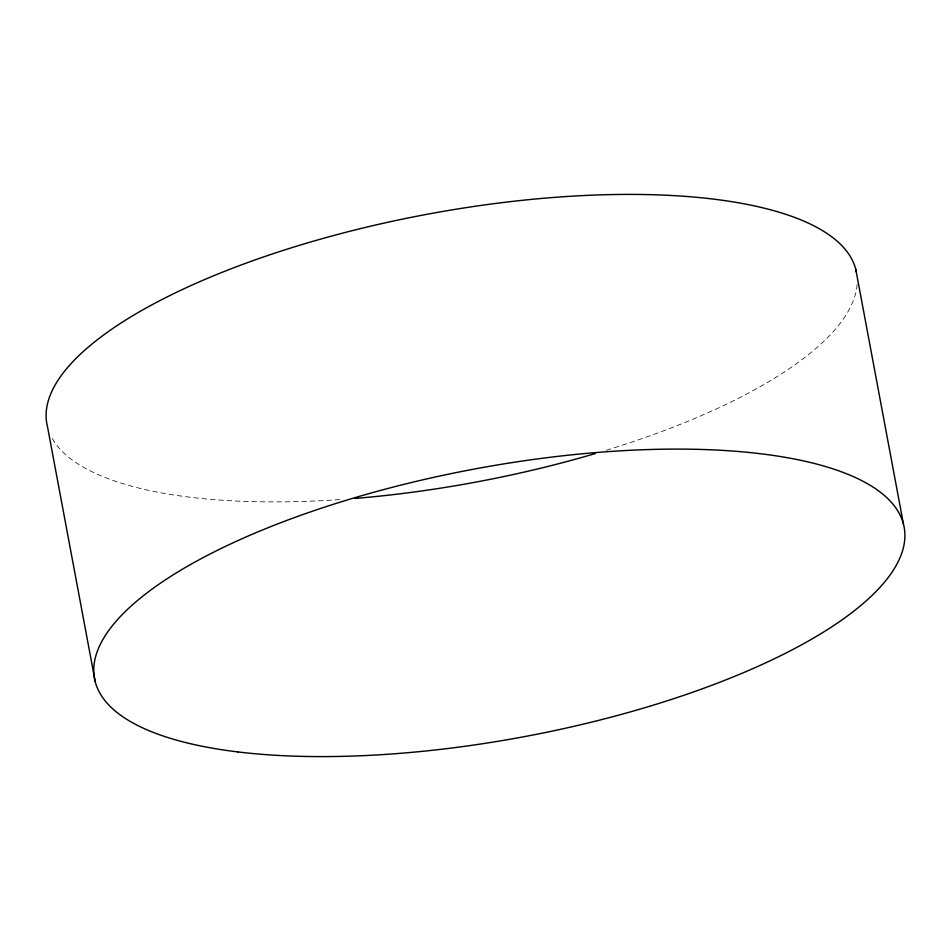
<?xml version="1.0" encoding="UTF-8"?>
<svg xmlns="http://www.w3.org/2000/svg" width="951" height="951" viewBox="0 0 951 951"><rect width="100%" height="100%" fill="white"/><g stroke="black" fill="none" stroke-linecap="round" stroke-linejoin="round"><path stroke-width="0.71" stroke-dasharray="4.75 3.57" d="M857.101 284.42A411.819 136.112 -10.6 0 1 605.525 450.489M339.78 499.584A411.819 136.112 -10.6 0 1 51.402 436.901"/><path stroke-width="1.43" d="M855.781 269.359L903.45 524.06M95.219 681.641L47.55 426.94A411.819 136.112 -10.6 0 1 421.436 215.342A411.819 136.112 -10.6 0 1 856.387 272.01M595.243 453.568A411.819 136.112 -10.6 0 1 354.699 498.455M237.809 751.92A411.819 136.112 -10.6 0 0 898.552 560.912A411.819 136.112 -10.6 0 0 361.642 495.709A411.819 136.112 -10.6 0 0 237.809 751.92"/></g></svg>
